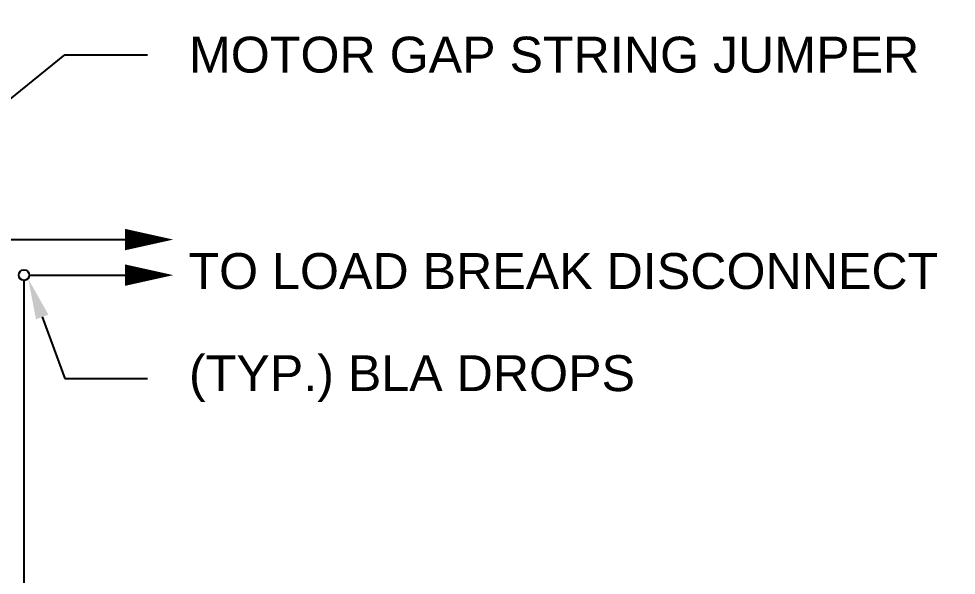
# Model space of a CAD drawing. Header units: feet. Extents: x -5.1 to 70.3, y -33 to 8.
# Drawn here: x 42.719 to 46.344, y -14.879 to -12.726 of the extents above; entities that cross this region are included whole.
import ezdxf
from ezdxf import colors
from ezdxf.entities.mleader import LeaderData, LeaderLine
from ezdxf.lldxf.tags import DXFTag
from ezdxf.math import Vec2, Vec3

# ---------------------------------------------------------------- set-up
doc = ezdxf.new("R2010")
doc.units = ezdxf.units.FT
doc.header["$MEASUREMENT"] = 0
for name, color, linetype in [('E-DC HARNESS-NEG', 170, 'DC HARNESS CABLE'), ('E-DC HARNESS-POS', 10, 'DC HARNESS CABLE'), ('E-HARN-COMP', 8, 'Continuous'), ('G-ANNO-TEXT', 1, 'Continuous')]:
    doc.layers.add(name, color=color, linetype=linetype)
doc.styles.add('NEI-A', font='arial.ttf')
tags = doc.linetypes.add('DC HARNESS CABLE', pattern='A,0.5,-0.2,["DH",Standard,S=0.1,R=0,X=-0.1,Y=-0.05],-0.2', length=0.9).pattern_tags.tags
tags[6] = DXFTag(74, 10)

msp = doc.modelspace()

# ---------------------------------------------------------------- linework, layer by layer
at = {"layer": 'E-DC HARNESS-NEG', "ltscale": 0.5}
msp.add_lwpolyline([(42.649, -13.5806), (43.1289, -13.5806)], dxfattribs=at)
at = {"layer": 'E-DC HARNESS-POS', "ltscale": 0.5}
for points in [[(42.7415, -26.4184), (42.7391, -13.7387)], [(42.7595, -13.7182), (43.1289, -13.7182)]]:
    msp.add_lwpolyline(points, dxfattribs=at)
at = {"layer": 'E-HARN-COMP'}
msp.add_circle((42.7391, -13.7182), 0.0204, dxfattribs=at)

# ---------------------------------------------------------------- texts
at = {"layer": 'G-ANNO-TEXT', "insert": (46.2745, -13.7737, -0.159), "char_height": 0.138889, "width": 2.897592, "attachment_point": 9, "style": 'NEI-A', "bg_fill": 3, "box_fill_scale": 1.5, "bg_fill_color": 256, "bg_fill_transparency": 0}
msp.add_mtext('TO LOAD BREAK DISCONNECT', dxfattribs=at)

# ---------------------------------------------------------------- next in the draw order: linework, layer by layer
at = {"layer": 'E-DC HARNESS-NEG', "linetype": 'Continuous', "flags": 128}
msp.add_lwpolyline([(43.3159, -13.5806, 0, 0.0833, 0), (43.1289, -13.5806, 0, 0, 0)], format="xyseb", dxfattribs=at)
at = {"layer": 'E-DC HARNESS-POS', "linetype": 'Continuous', "flags": 128}
msp.add_lwpolyline([(43.3159, -13.7182, 0, 0.0833, 0), (43.1289, -13.7182, 0, 0, 0)], format="xyseb", dxfattribs=at)

# ---------------------------------------------------------------- next in the draw order: leaders
at = {"layer": 'G-ANNO-TEXT'}
ml = msp.add_multileader_mtext('Standard', dxfattribs=at)
ml.set_content('MOTOR GAP STRING JUMPER', color=256, style='NEI-A')
ml.set_leader_properties()
ml.build(insert=Vec2(0, 0))
ml.multileader.update_dxf_attribs({"dogleg_length": 0.36, "arrow_head_size": 0.1563})
ctx = ml.context
ctx.base_point, ctx.char_height, ctx.arrow_head_size, ctx.landing_gap_size, ctx.plane_origin = Vec3(43.2168, -12.8663, -0.159), 0.138889, 0.1563, 0.1601, Vec3(94.8843, -52.431, -0.159)
notes = []
notes.append((ctx, [(0, (1, 1, 0), (42.8967, -12.8663, -0.159), (1, 0), 0.3201, [(0, [(41.9914, -13.599, -0.159)], 0, [])])]))
ctx.mtext.insert, ctx.mtext.width, ctx.mtext.flow_direction = Vec3(43.3769, -12.7956, -0.159), 2.823221, 5
ctx.mtext.has_bg_fill, ctx.mtext.bg_color, ctx.mtext.bg_scale_factor, ctx.mtext.bg_transparency, ctx.mtext.use_window_bg_color = 1, -1073741824, 1.5, 0, 1
ml = msp.add_multileader_mtext('Standard', dxfattribs=at)
ml.set_content('(TYP.) BLA DROPS', color=256, style='NEI-A')
ml.set_leader_properties()
ml.build(insert=Vec2(0, 0))
ml.multileader.update_dxf_attribs({"dogleg_length": 0.36, "arrow_head_size": 0.1563})
ctx = ml.context
ctx.base_point, ctx.char_height, ctx.arrow_head_size, ctx.landing_gap_size, ctx.plane_origin = Vec3(43.2168, -14.118, -0.159), 0.138889, 0.1563, 0.1601, Vec3(94.8843, -52.8485, -0.159)
notes.append((ctx, [(0, (1, 1, 0), (42.8967, -14.118, -0.159), (1, 0), 0.3201, [(1, [(42.7555, -13.7333, -0.159)], 0, [])])]))
ctx.mtext.insert, ctx.mtext.width, ctx.mtext.flow_direction = Vec3(43.3769, -14.0281, -0.159), 1.716278, 5
ctx.mtext.has_bg_fill, ctx.mtext.bg_color, ctx.mtext.bg_scale_factor, ctx.mtext.bg_transparency, ctx.mtext.use_window_bg_color = 1, -1073741824, 1.5, 0, 1
for ctx, leaders in notes:
    for number, flags, end, landing, length, lines in leaders:
        leader = LeaderData()
        leader.index, (leader.has_last_leader_line, leader.has_dogleg_vector, leader.attachment_direction) = number, flags
        leader.last_leader_point, leader.dogleg_vector, leader.dogleg_length = Vec3(end), Vec3(landing), length
        for number, points, colour, breaks in lines:
            line = LeaderLine()
            line.index, line.vertices, line.color, line.breaks = number, Vec3.list(points), colors.encode_raw_color(colour), breaks
            leader.lines.append(line)
        ctx.leaders.append(leader)

doc.saveas('drawing.dxf')
